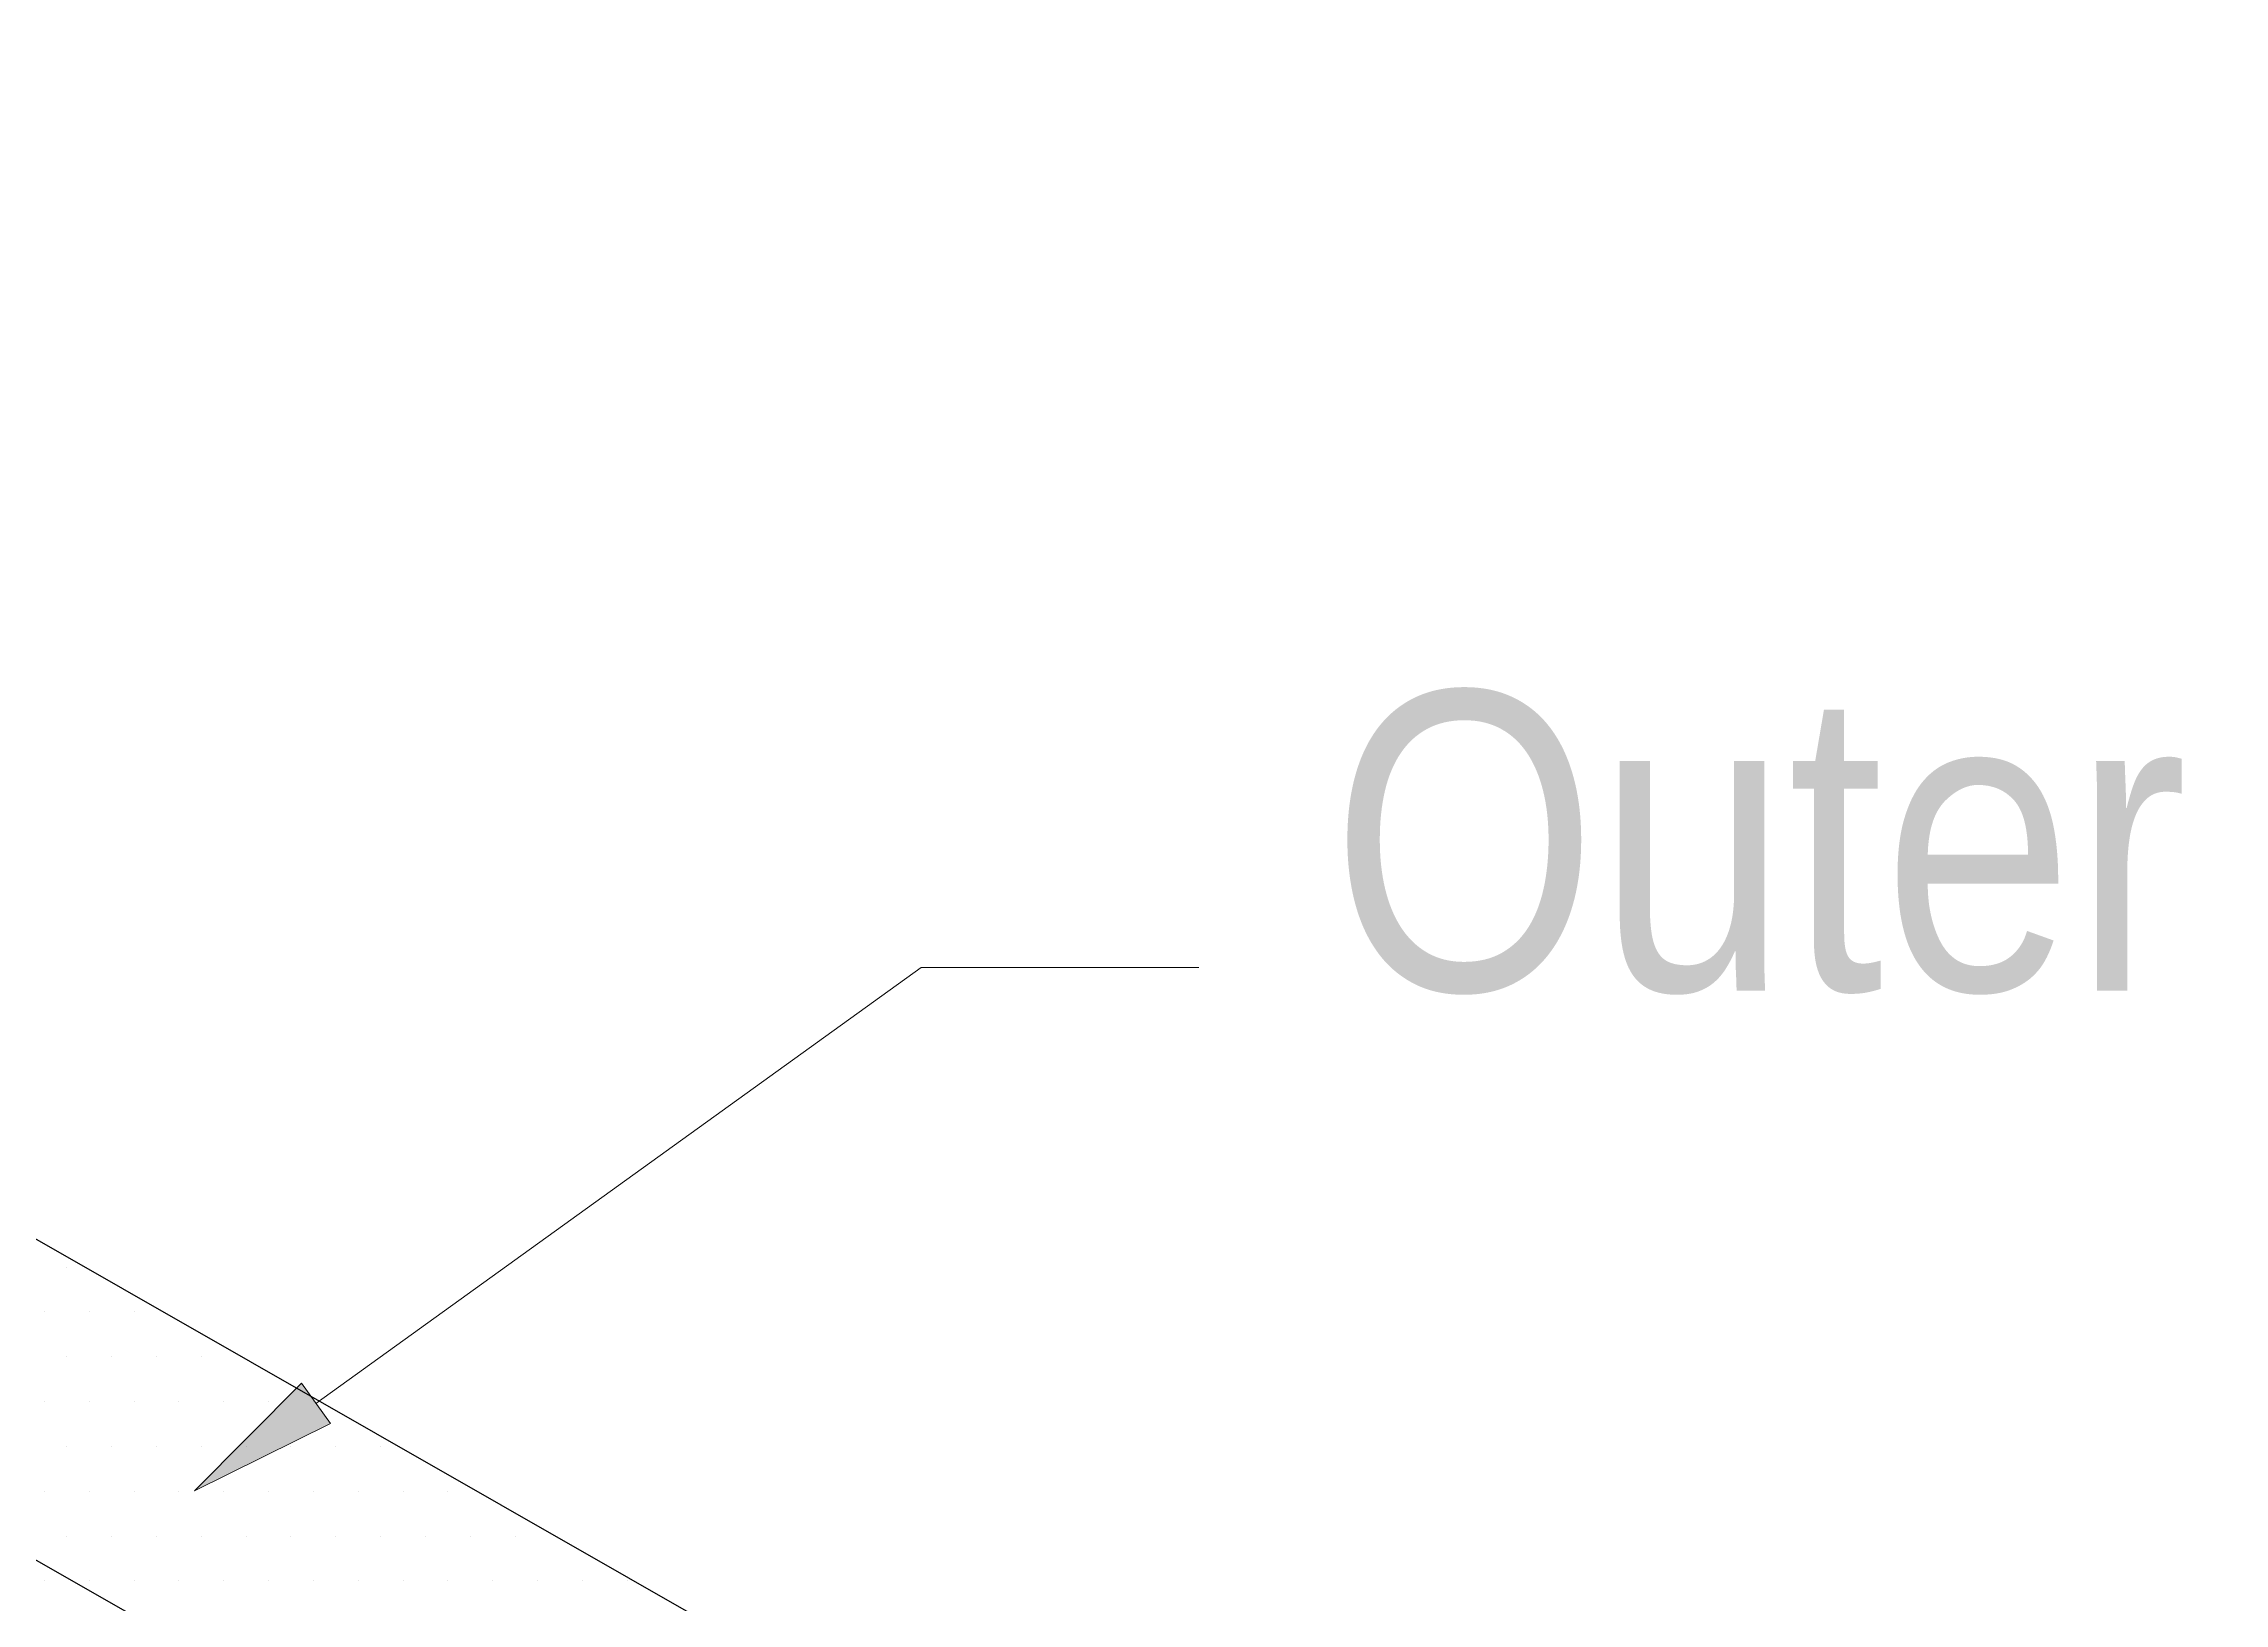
# Model space of a CAD drawing. Extents: x -1279 to 5791, y -3809 to 1769.
# Drawn here: x 834.9 to 900.6, y -2513 to -2466 of the extents above; entities that cross this region are included whole.
import ezdxf

# ---------------------------------------------------------------- set-up
doc = ezdxf.new("R2010")
doc.units = 0
doc.header["$MEASUREMENT"] = 0
for name, color, linetype, lineweight in [('.ATI-HATCH', 7, 'Continuous', 0), ('G-ANNO-TTLB', 7, 'Continuous', 0), ('TYVEK', 7, 'Continuous', 0)]:
    doc.layers.add(name, color=color, linetype=linetype, lineweight=lineweight)

# ---------------------------------------------------------------- blocks, each defined once
blk = doc.blocks.new('Block_79')
at = {"layer": '.ATI-HATCH'}
for points, knots in [([(755.049, -2466.185), (755.049, -2466.185), (746.651, -2471.044), (746.651, -2471.044), (746.651, -2471.044), (738.252, -2475.902), (738.252, -2475.902), (738.252, -2475.902), (872.648, -2552.645), (872.648, -2552.645), (872.648, -2552.645), (889.444, -2542.927), (889.444, -2542.927), (889.444, -2542.927), (755.049, -2466.185), (755.049, -2466.185)], [0, 0, 0, 0, 1, 1, 1, 2, 2, 2, 3, 3, 3, 4, 4, 4, 5, 5, 5, 5]), ([(828.188, -2498.294), (828.188, -2498.294), (827.469, -2507.538), (827.469, -2507.538), (827.469, -2507.538), (870.677, -2532.211), (870.677, -2532.211), (870.677, -2532.211), (871.397, -2522.967), (871.397, -2522.967), (871.397, -2522.967), (828.188, -2498.294), (828.188, -2498.294)], [0, 0, 0, 0, 1, 1, 1, 2, 2, 2, 3, 3, 3, 4, 4, 4, 4])]:
    blk.add_open_spline(points, degree=3, knots=knots, dxfattribs=at)
at = {"layer": '.ATI-HATCH', "color": 8, "lineweight": 0, "true_color": 0x808080}
for points in [[(835.626, -2502.844), (835.626, -2502.844), (835.626, -2502.844), (835.626, -2502.844)], [(834.951, -2504.194), (834.951, -2504.194), (834.951, -2504.194), (834.951, -2504.194)], [(836.301, -2504.194), (836.301, -2504.194), (836.301, -2504.194), (836.301, -2504.194)], [(837.651, -2504.194), (837.651, -2504.194), (837.651, -2504.194), (837.651, -2504.194)], [(835.626, -2505.544), (835.626, -2505.544), (835.626, -2505.544), (835.626, -2505.544)], [(836.976, -2505.544), (836.976, -2505.544), (836.976, -2505.544), (836.976, -2505.544)], [(838.326, -2505.544), (838.326, -2505.544), (838.326, -2505.544), (838.326, -2505.544)], [(839.676, -2505.544), (839.676, -2505.544), (839.676, -2505.544), (839.676, -2505.544)], [(834.951, -2506.894), (834.951, -2506.894), (834.951, -2506.894), (834.951, -2506.894)], [(836.301, -2506.894), (836.301, -2506.894), (836.301, -2506.894), (836.301, -2506.894)], [(837.651, -2506.894), (837.651, -2506.894), (837.651, -2506.894), (837.651, -2506.894)], [(839.001, -2506.894), (839.001, -2506.894), (839.001, -2506.894), (839.001, -2506.894)], [(840.351, -2506.894), (840.351, -2506.894), (840.351, -2506.894), (840.351, -2506.894)], [(841.701, -2506.894), (841.701, -2506.894), (841.701, -2506.894), (841.701, -2506.894)], [(843.051, -2506.894), (843.051, -2506.894), (843.051, -2506.894), (843.051, -2506.894)], [(835.626, -2508.244), (835.626, -2508.244), (835.626, -2508.244), (835.626, -2508.244)], [(836.976, -2508.244), (836.976, -2508.244), (836.976, -2508.244), (836.976, -2508.244)], [(838.326, -2508.244), (838.326, -2508.244), (838.326, -2508.244), (838.326, -2508.244)], [(839.676, -2508.244), (839.676, -2508.244), (839.676, -2508.244), (839.676, -2508.244)], [(841.026, -2508.244), (841.026, -2508.244), (841.026, -2508.244), (841.026, -2508.244)], [(842.376, -2508.244), (842.376, -2508.244), (842.376, -2508.244), (842.376, -2508.244)], [(843.726, -2508.244), (843.726, -2508.244), (843.726, -2508.244), (843.726, -2508.244)], [(845.076, -2508.244), (845.076, -2508.244), (845.076, -2508.244), (845.076, -2508.244)], [(834.951, -2509.594), (834.951, -2509.594), (834.951, -2509.594), (834.951, -2509.594)], [(836.301, -2509.594), (836.301, -2509.594), (836.301, -2509.594), (836.301, -2509.594)], [(837.651, -2509.594), (837.651, -2509.594), (837.651, -2509.594), (837.651, -2509.594)], [(839.001, -2509.594), (839.001, -2509.594), (839.001, -2509.594), (839.001, -2509.594)], [(840.351, -2509.594), (840.351, -2509.594), (840.351, -2509.594), (840.351, -2509.594)], [(841.701, -2509.594), (841.701, -2509.594), (841.701, -2509.594), (841.701, -2509.594)], [(843.051, -2509.594), (843.051, -2509.594), (843.051, -2509.594), (843.051, -2509.594)], [(844.401, -2509.594), (844.401, -2509.594), (844.401, -2509.594), (844.401, -2509.594)], [(845.751, -2509.594), (845.751, -2509.594), (845.751, -2509.594), (845.751, -2509.594)], [(847.101, -2509.594), (847.101, -2509.594), (847.101, -2509.594), (847.101, -2509.594)], [(835.626, -2510.944), (835.626, -2510.944), (835.626, -2510.944), (835.626, -2510.944)], [(836.976, -2510.944), (836.976, -2510.944), (836.976, -2510.944), (836.976, -2510.944)], [(838.326, -2510.944), (838.326, -2510.944), (838.326, -2510.944), (838.326, -2510.944)], [(839.676, -2510.944), (839.676, -2510.944), (839.676, -2510.944), (839.676, -2510.944)], [(841.026, -2510.944), (841.026, -2510.944), (841.026, -2510.944), (841.026, -2510.944)], [(842.376, -2510.944), (842.376, -2510.944), (842.376, -2510.944), (842.376, -2510.944)], [(843.726, -2510.944), (843.726, -2510.944), (843.726, -2510.944), (843.726, -2510.944)], [(845.076, -2510.944), (845.076, -2510.944), (845.076, -2510.944), (845.076, -2510.944)], [(846.426, -2510.944), (846.426, -2510.944), (846.426, -2510.944), (846.426, -2510.944)], [(847.776, -2510.944), (847.776, -2510.944), (847.776, -2510.944), (847.776, -2510.944)], [(849.126, -2510.944), (849.126, -2510.944), (849.126, -2510.944), (849.126, -2510.944)], [(834.951, -2512.294), (834.951, -2512.294), (834.951, -2512.294), (834.951, -2512.294)], [(836.301, -2512.294), (836.301, -2512.294), (836.301, -2512.294), (836.301, -2512.294)], [(837.651, -2512.294), (837.651, -2512.294), (837.651, -2512.294), (837.651, -2512.294)], [(839.001, -2512.294), (839.001, -2512.294), (839.001, -2512.294), (839.001, -2512.294)], [(840.351, -2512.294), (840.351, -2512.294), (840.351, -2512.294), (840.351, -2512.294)], [(841.701, -2512.294), (841.701, -2512.294), (841.701, -2512.294), (841.701, -2512.294)], [(843.051, -2512.294), (843.051, -2512.294), (843.051, -2512.294), (843.051, -2512.294)], [(844.401, -2512.294), (844.401, -2512.294), (844.401, -2512.294), (844.401, -2512.294)], [(845.751, -2512.294), (845.751, -2512.294), (845.751, -2512.294), (845.751, -2512.294)], [(847.101, -2512.294), (847.101, -2512.294), (847.101, -2512.294), (847.101, -2512.294)], [(848.451, -2512.294), (848.451, -2512.294), (848.451, -2512.294), (848.451, -2512.294)], [(849.801, -2512.294), (849.801, -2512.294), (849.801, -2512.294), (849.801, -2512.294)], [(851.151, -2512.294), (851.151, -2512.294), (851.151, -2512.294), (851.151, -2512.294)], [(852.501, -2512.294), (852.501, -2512.294), (852.501, -2512.294), (852.501, -2512.294)]]:
    blk.add_open_spline(points, degree=3, dxfattribs=at)
blk = doc.blocks.new('Block_141')
at = {"layer": 'TYVEK', "true_color": 0x000000, "transparency": 33554483}
h = blk.add_hatch(color=18, dxfattribs=at)
h.dxf.hatch_style = 2
h.paths.add_polyline_path([(843.564, -2507.558), (839.474, -2509.579), (842.688, -2506.341)])
at = {"layer": 'TYVEK', "color": 18, "lineweight": 0, "true_color": 0x000000}
for p, q in [((843.126, -2506.949), (861.35, -2493.824)), ((861.35, -2493.824), (869.717, -2493.824))]:
    blk.add_line(p, q, dxfattribs=at)
at = {"layer": 'TYVEK'}
blk.add_lwpolyline([(843.564, -2507.558), (839.474, -2509.579), (842.688, -2506.341), (842.688, -2506.341)], close=True, dxfattribs=at)
at = {"layer": 'TYVEK', "insert": (873.695, -2497.233), "char_height": 0.2, "attachment_point": 7}
blk.add_mtext('\\C18;\\c0;\\FArial Narrow|b0|i0|c1;\\H8.999997;\\W1.000000;Outer release paper', dxfattribs=at)

msp = doc.modelspace()

# ---------------------------------------------------------------- hatches: boundary and pattern name
at = {"layer": 'G-ANNO-TTLB', "true_color": 0xff00ff, "transparency": 33554687}
h = msp.add_hatch(color=6, dxfattribs=at)
edge = h.paths.add_edge_path()
edge.add_spline(control_points=[(1773.018, -3692.604), (1773.018, -3692.604), (-1156.5, -3692.604), (-1156.5, -3692.604), (-1156.5, -3692.604), (-1156.5, -1235.604), (-1156.5, -1235.604), (-1156.5, -1235.604), (1773.018, -1235.604), (1773.018, -1235.604), (1773.018, -1235.604), (1773.018, -3692.604), (1773.018, -3692.604)], knot_values=[0, 0, 0, 0, 1, 1, 1, 2, 2, 2, 3, 3, 3, 4, 4, 4, 4], degree=3, periodic=0)
edge = h.paths.add_edge_path()
edge.add_spline(control_points=[(-1147.5, -1244.604), (-1147.5, -1244.604), (-1147.5, -3683.604), (-1147.5, -3683.604), (-1147.5, -3683.604), (1764.018, -3683.604), (1764.018, -3683.604), (1764.018, -3683.604), (1764.018, -1244.604), (1764.018, -1244.604), (1764.018, -1244.604), (-1147.5, -1244.604), (-1147.5, -1244.604)], knot_values=[0, 0, 0, 0, 1, 1, 1, 2, 2, 2, 3, 3, 3, 4, 4, 4, 4], degree=3, periodic=0)
edge.add_line((-1147.5, -1244.604), (-1147.5, -1244.604))

# ---------------------------------------------------------------- linework, layer by layer
at = {"layer": 'G-ANNO-TTLB'}
for points in [[(1773.018, -3692.604), (1773.018, -3692.604), (-1156.5, -3692.604), (-1156.5, -3692.604), (-1156.5, -3692.604), (-1156.5, -1235.604), (-1156.5, -1235.604), (-1156.5, -1235.604), (1773.018, -1235.604), (1773.018, -1235.604), (1773.018, -1235.604), (1773.018, -3692.604), (1773.018, -3692.604)], [(-1147.5, -1244.604), (-1147.5, -1244.604), (-1147.5, -3683.604), (-1147.5, -3683.604), (-1147.5, -3683.604), (1764.018, -3683.604), (1764.018, -3683.604), (1764.018, -3683.604), (1764.018, -1244.604), (1764.018, -1244.604), (1764.018, -1244.604), (-1147.5, -1244.604), (-1147.5, -1244.604)]]:
    msp.add_open_spline(points, degree=3, knots=[0, 0, 0, 0, 1, 1, 1, 2, 2, 2, 3, 3, 3, 4, 4, 4, 4], dxfattribs=at)
at = {"layer": 'TYVEK', "color": 4, "lineweight": 25, "true_color": 0x00ffff}
for p, q in [((897.843, -2538.068), (763.448, -2461.326)), ((889.444, -2542.927), (755.049, -2466.185))]:
    msp.add_line(p, q, dxfattribs=at)

# ---------------------------------------------------------------- block references
at = {"layer": '.ATI-HATCH'}
msp.add_blockref('Block_79', (0, 0), dxfattribs=at)
at = {"layer": 'TYVEK'}
msp.add_blockref('Block_141', (0, 0), dxfattribs=at)

doc.saveas('drawing.dxf')
